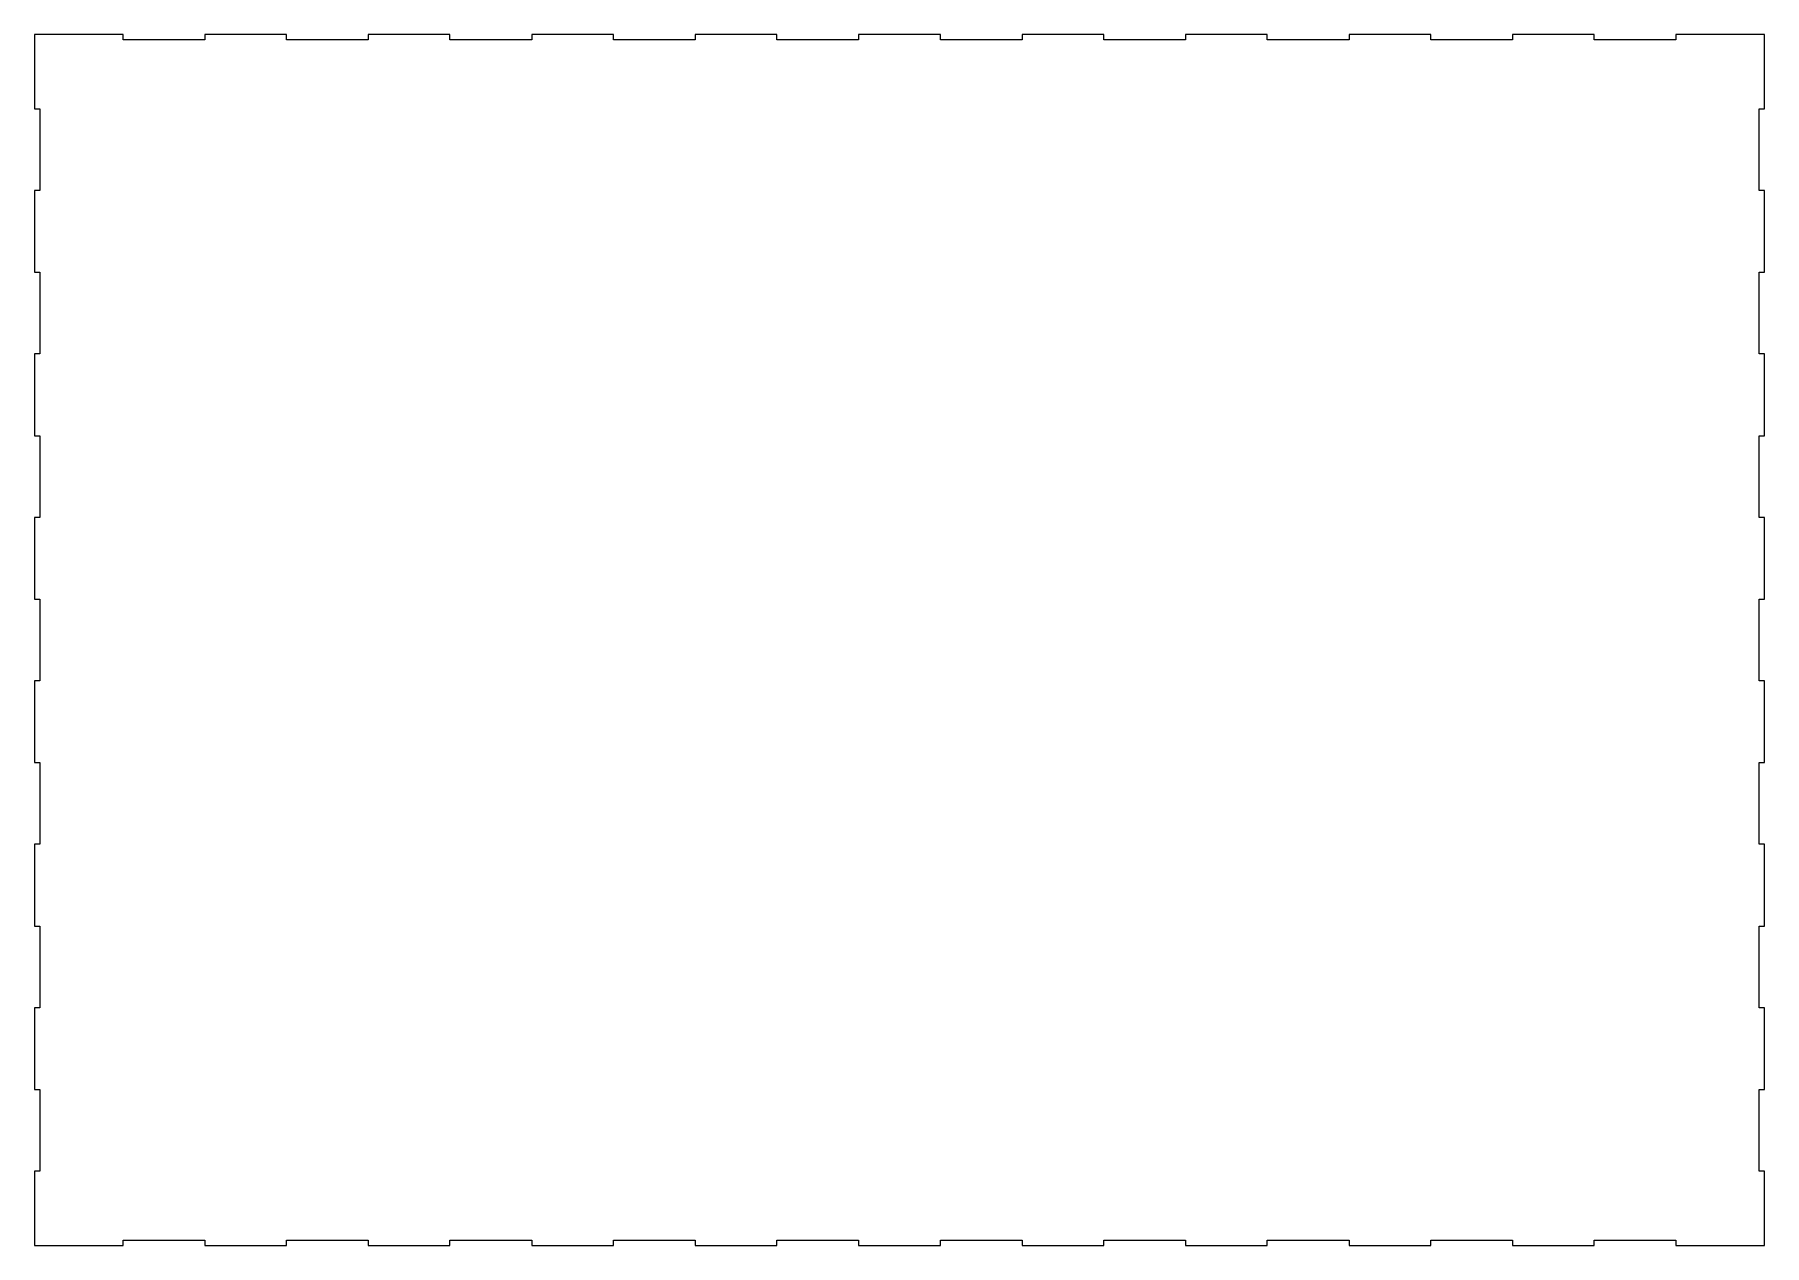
# Model space of a CAD drawing. Header units: millimetres. Extents: x 111 to 1585, y 106 to 1088.
# Drawn here: x 111 to 811, y 598 to 1088 of the extents above; entities that cross this region are included whole.
import ezdxf

# ---------------------------------------------------------------- set-up
doc = ezdxf.new("R2010")
doc.units = ezdxf.units.MM
doc.header["$MEASUREMENT"] = 0
doc.layers.add('Cut', color=1, linetype='CONTINUOUS')

msp = doc.modelspace()

# ---------------------------------------------------------------- linework, layer by layer
at = {"layer": 'Cut'}
for p, q in [((110.69, 1087.7), (110.69, 1057.69)), ((146.48, 1087.7), (110.69, 1087.7)), ((146.48, 1085.6), (146.48, 1087.7)), ((179.55, 1085.6), (146.48, 1085.6)), ((212.63, 1087.7), (179.55, 1087.7)), ((179.55, 1087.7), (179.55, 1085.6)), ((212.63, 1085.6), (212.63, 1087.7)), ((245.7, 1085.6), (212.63, 1085.6)), ((278.78, 1087.7), (245.7, 1087.7)), ((245.7, 1087.7), (245.7, 1085.6)), ((278.78, 1085.6), (278.78, 1087.7)), ((311.85, 1085.6), (278.78, 1085.6)), ((344.93, 1087.7), (311.85, 1087.7)), ((311.85, 1087.7), (311.85, 1085.6)), ((344.93, 1085.6), (344.93, 1087.7)), ((378, 1085.6), (344.93, 1085.6)), ((411.08, 1087.7), (378, 1087.7)), ((378, 1087.7), (378, 1085.6)), ((411.08, 1085.6), (411.08, 1087.7)), ((444.15, 1085.6), (411.08, 1085.6)), ((477.23, 1087.7), (444.15, 1087.7)), ((444.15, 1087.7), (444.15, 1085.6)), ((477.23, 1085.6), (477.23, 1087.7)), ((510.3, 1085.6), (477.23, 1085.6)), ((543.38, 1087.7), (510.3, 1087.7)), ((510.3, 1087.7), (510.3, 1085.6)), ((543.38, 1085.6), (543.38, 1087.7)), ((576.45, 1085.6), (543.38, 1085.6)), ((609.53, 1087.7), (576.45, 1087.7)), ((576.45, 1087.7), (576.45, 1085.6)), ((609.53, 1085.6), (609.53, 1087.7)), ((642.6, 1085.6), (609.53, 1085.6)), ((675.68, 1087.7), (642.6, 1087.7)), ((642.6, 1087.7), (642.6, 1085.6)), ((675.68, 1085.6), (675.68, 1087.7)), ((708.75, 1085.6), (675.68, 1085.6)), ((741.83, 1087.7), (708.75, 1087.7)), ((708.75, 1087.7), (708.75, 1085.6)), ((741.83, 1085.6), (741.83, 1087.7)), ((774.9, 1085.6), (741.83, 1085.6)), ((810.69, 1087.7), (774.9, 1087.7)), ((774.9, 1087.7), (774.9, 1085.6)), ((810.69, 1057.69), (810.69, 1087.7)), ((110.69, 1057.69), (112.79, 1057.69)), ((112.79, 1057.69), (112.79, 1024.62)), ((808.59, 1024.62), (808.59, 1057.69)), ((808.59, 1057.69), (810.69, 1057.69)), ((112.79, 1024.62), (110.69, 1024.62)), ((110.69, 1024.62), (110.69, 991.54)), ((810.69, 1024.62), (808.59, 1024.62)), ((810.69, 991.54), (810.69, 1024.62)), ((110.69, 991.54), (112.79, 991.54)), ((112.79, 991.54), (112.79, 958.47)), ((808.59, 958.47), (808.59, 991.54)), ((808.59, 991.54), (810.69, 991.54)), ((112.79, 958.47), (110.69, 958.47)), ((110.69, 958.47), (110.69, 925.39)), ((810.69, 958.47), (808.59, 958.47)), ((810.69, 925.39), (810.69, 958.47)), ((110.69, 925.39), (112.79, 925.39)), ((112.79, 925.39), (112.79, 892.32)), ((808.59, 892.32), (808.59, 925.39)), ((808.59, 925.39), (810.69, 925.39)), ((112.79, 892.32), (110.69, 892.32)), ((110.69, 892.32), (110.69, 859.24)), ((810.69, 892.32), (808.59, 892.32)), ((810.69, 859.24), (810.69, 892.32)), ((110.69, 859.24), (112.79, 859.24)), ((112.79, 859.24), (112.79, 826.17)), ((808.59, 826.17), (808.59, 859.24)), ((808.59, 859.24), (810.69, 859.24)), ((112.79, 826.17), (110.69, 826.17)), ((110.69, 826.17), (110.69, 793.09)), ((810.69, 826.17), (808.59, 826.17)), ((810.69, 793.09), (810.69, 826.17)), ((110.69, 793.09), (112.79, 793.09)), ((112.79, 793.09), (112.79, 760.02)), ((808.59, 760.02), (808.59, 793.09)), ((808.59, 793.09), (810.69, 793.09)), ((112.79, 760.02), (110.69, 760.02)), ((110.69, 760.02), (110.69, 726.94)), ((810.69, 760.02), (808.59, 760.02)), ((810.69, 726.94), (810.69, 760.02)), ((110.69, 726.94), (112.79, 726.94)), ((112.79, 726.94), (112.79, 693.87)), ((808.59, 693.87), (808.59, 726.94)), ((808.59, 726.94), (810.69, 726.94)), ((112.79, 693.87), (110.69, 693.87)), ((110.69, 693.87), (110.69, 660.79)), ((810.69, 693.87), (808.59, 693.87)), ((810.69, 660.79), (810.69, 693.87)), ((110.69, 660.79), (112.79, 660.79)), ((112.79, 660.79), (112.79, 627.72)), ((808.59, 627.72), (808.59, 660.79)), ((808.59, 660.79), (810.69, 660.79)), ((112.79, 627.72), (110.69, 627.72)), ((110.69, 627.72), (110.69, 597.7)), ((810.69, 627.72), (808.59, 627.72)), ((810.69, 597.7), (810.69, 627.72)), ((110.69, 597.7), (146.48, 597.7)), ((146.48, 597.7), (146.48, 599.8)), ((146.48, 599.8), (179.55, 599.8)), ((179.55, 599.8), (179.55, 597.7)), ((179.55, 597.7), (212.63, 597.7)), ((212.63, 597.7), (212.63, 599.8)), ((212.63, 599.8), (245.7, 599.8)), ((245.7, 599.8), (245.7, 597.7)), ((245.7, 597.7), (278.78, 597.7)), ((278.78, 597.7), (278.78, 599.8)), ((278.78, 599.8), (311.85, 599.8)), ((311.85, 599.8), (311.85, 597.7)), ((311.85, 597.7), (344.93, 597.7)), ((344.93, 597.7), (344.93, 599.8)), ((344.93, 599.8), (378, 599.8)), ((378, 599.8), (378, 597.7)), ((378, 597.7), (411.08, 597.7)), ((411.08, 597.7), (411.08, 599.8)), ((411.08, 599.8), (444.15, 599.8)), ((444.15, 599.8), (444.15, 597.7)), ((444.15, 597.7), (477.23, 597.7)), ((477.23, 597.7), (477.23, 599.8)), ((477.23, 599.8), (510.3, 599.8)), ((510.3, 599.8), (510.3, 597.7)), ((510.3, 597.7), (543.38, 597.7)), ((543.38, 597.7), (543.38, 599.8)), ((543.38, 599.8), (576.45, 599.8)), ((576.45, 599.8), (576.45, 597.7)), ((576.45, 597.7), (609.53, 597.7)), ((609.53, 597.7), (609.53, 599.8)), ((609.53, 599.8), (642.6, 599.8)), ((642.6, 599.8), (642.6, 597.7)), ((642.6, 597.7), (675.68, 597.7)), ((675.68, 597.7), (675.68, 599.8)), ((675.68, 599.8), (708.75, 599.8)), ((708.75, 599.8), (708.75, 597.7)), ((708.75, 597.7), (741.83, 597.7)), ((741.83, 597.7), (741.83, 599.8)), ((741.83, 599.8), (774.9, 599.8)), ((774.9, 599.8), (774.9, 597.7)), ((774.9, 597.7), (810.69, 597.7))]:
    msp.add_line(p, q, dxfattribs=at)

doc.saveas('drawing.dxf')
